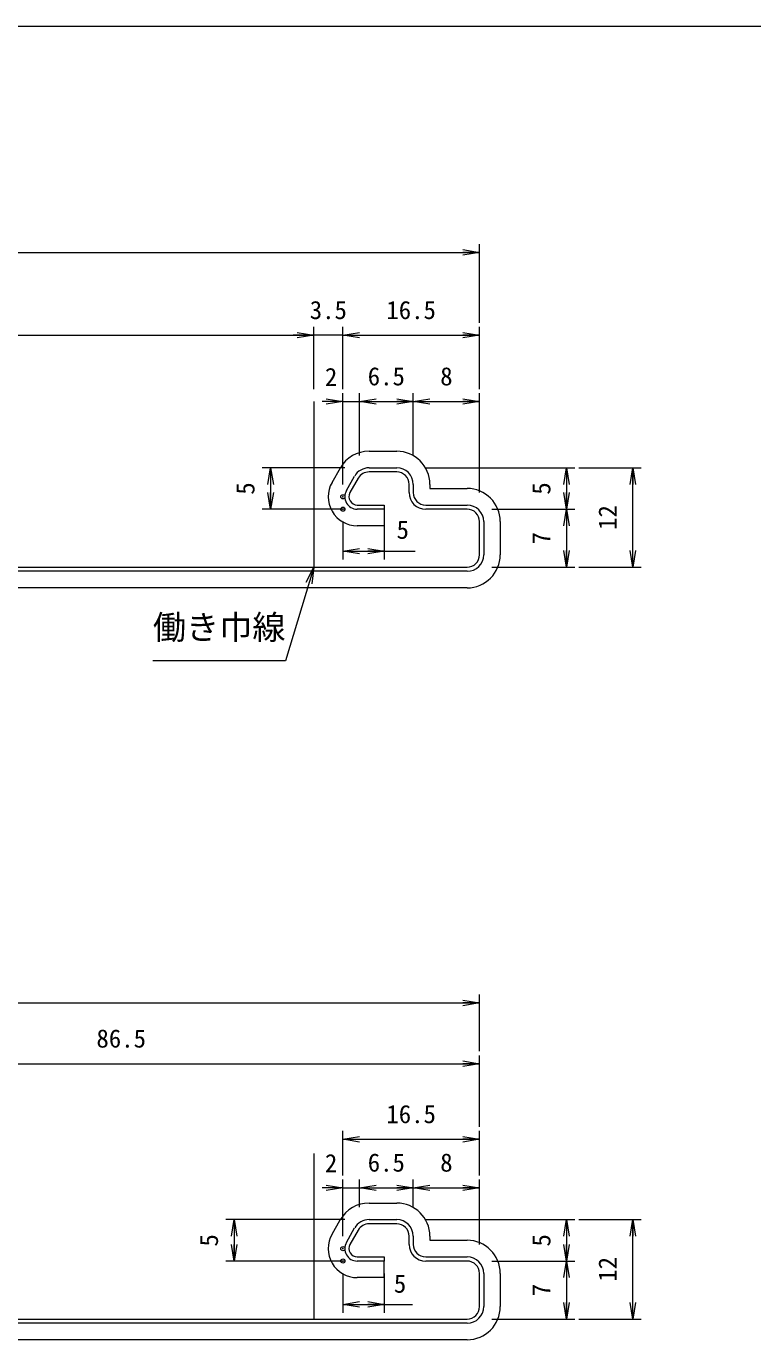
# Model space of a CAD drawing. Units: millimetres on the paper. Extents: x -208 to 189, y -250 to 139.
# Drawn here: x 13.8 to 101.5, y -19.1 to 139.4 of the extents above; entities that cross this region are included whole.
import ezdxf
from ezdxf.enums import TextEntityAlignment as Align

# ---------------------------------------------------------------- set-up
doc = ezdxf.new("R2010")
doc.units = ezdxf.units.MM
doc.header["$PDMODE"] = 32
doc.header["$PDSIZE"] = 0.5
for name, color, linetype, lineweight in [('0-0_寸法', 7, 'Continuous', 18), ('0-1_通り', 1, 'Continuous', 18), ('1-1', 3, 'Continuous', 18), ('F-F', 5, 'Continuous', 18)]:
    doc.layers.add(name, color=color, linetype=linetype, lineweight=lineweight)
doc.styles.add('ＭＳ ゴシック', font='')
doc.styles.get('ＭＳ ゴシック').set_extended_font_data('MS Gothic')

# ---------------------------------------------------------------- blocks, each defined once
blk = doc.blocks.new('_OPEN')
at = {"layer": '0-0_寸法'}
blk.add_line((0, 0), (-1, 0), dxfattribs=at)
blk.add_lwpolyline([(-1, 0.1667), (0, 0), (-1, -0.1667)], dxfattribs=at)
blk = doc.blocks.new('D1')
at = {"layer": '0-1_通り'}
for p, q in [((253.8, 237.203), (253.8, 244.703)), ((270.3, 237.203), (270.3, 244.703)), ((253.8, 243.703), (270.3, 243.703))]:
    blk.add_line(p, q, dxfattribs=at)
at = {"layer": '0-1_通り', "xscale": 2, "yscale": 2}
for p, rotation in [((253.8, 243.703), 180.00001), ((270.3, 243.703), 1e-05)]:
    blk.add_blockref('_OPEN', p, dxfattribs=dict(at, rotation=rotation))
at = {"layer": '0-1_通り', "color": 7, "style": 'ＭＳ ゴシック'}
blk.add_text('16.5', height=2.199, dxfattribs=at).set_placement((259.05, 244.989), align=Align.BOTTOM_LEFT)
blk = doc.blocks.new('D5')
at = {"layer": '0-1_通り'}
for p, q in [((253.8, 225.703), (253.8, 236.703)), ((255.8, 229.203), (255.8, 236.703)), ((253.8, 235.703), (251.3, 235.703)), ((253.8, 235.703), (251.3, 235.703)), ((253.8, 235.703), (255.8, 235.703))]:
    blk.add_line(p, q, dxfattribs=at)
at = {"layer": '0-1_通り', "xscale": 2, "yscale": 2}
blk.add_blockref('_OPEN', (253.8, 235.703), dxfattribs=at)
at = {"layer": '0-1_通り', "color": 7, "style": 'ＭＳ ゴシック'}
blk.add_text('2', height=2.199, dxfattribs=at).set_placement((251.628, 236.911), align=Align.BOTTOM_LEFT)
blk = doc.blocks.new('D6')
at = {"layer": '0-1_通り'}
for p, q in [((255.8, 229.203), (255.8, 236.703)), ((262.3, 229.203), (262.3, 236.703)), ((255.8, 235.703), (262.3, 235.703))]:
    blk.add_line(p, q, dxfattribs=at)
at = {"layer": '0-1_通り', "xscale": 2, "yscale": 2, "rotation": 180}
blk.add_blockref('_OPEN', (255.8, 235.703), dxfattribs=at)
at = {"layer": '0-1_通り', "xscale": 2, "yscale": 2}
blk.add_blockref('_OPEN', (262.3, 235.703), dxfattribs=at)
at = {"layer": '0-1_通り', "color": 7, "style": 'ＭＳ ゴシック'}
blk.add_text('6.5', height=2.199, dxfattribs=at).set_placement((256.8, 236.989), align=Align.BOTTOM_LEFT)
blk = doc.blocks.new('D7')
at = {"layer": '0-1_通り'}
for p, q in [((262.3, 229.203), (262.3, 236.703)), ((270.3, 224.703), (270.3, 236.703)), ((262.3, 235.703), (270.3, 235.703))]:
    blk.add_line(p, q, dxfattribs=at)
at = {"layer": '0-1_通り', "xscale": 2, "yscale": 2}
for p, rotation in [((262.3, 235.703), 180.00001), ((270.3, 235.703), 1e-05)]:
    blk.add_blockref('_OPEN', p, dxfattribs=dict(at, rotation=rotation))
at = {"layer": '0-1_通り', "color": 7, "style": 'ＭＳ ゴシック'}
blk.add_text('8', height=2.199, dxfattribs=at).set_placement((265.55, 236.989), align=Align.BOTTOM_LEFT)
blk = doc.blocks.new('D8')
at = {"layer": '0-1_通り'}
for p, q in [((250.3, 237.203), (250.3, 244.703)), ((250.3, 243.703), (247.8, 243.703)), ((253.8, 243.703), (250.3, 243.703)), ((253.8, 243.703), (256.3, 243.703))]:
    blk.add_line(p, q, dxfattribs=at)
at = {"layer": '0-1_通り', "xscale": 2, "yscale": 2}
blk.add_blockref('_OPEN', (250.3, 243.703), dxfattribs=at)
at = {"layer": '0-1_通り', "xscale": 2, "yscale": 2, "rotation": 180}
blk.add_blockref('_OPEN', (253.8, 243.703), dxfattribs=at)
at = {"layer": '0-1_通り', "color": 7, "style": 'ＭＳ ゴシック'}
blk.add_text('3.5', height=2.199, dxfattribs=at).set_placement((249.8, 244.989), align=Align.BOTTOM_LEFT)
blk = doc.blocks.new('D9')
at = {"layer": '0-1_通り'}
for p, q in [((30.3, 253.703), (270.3, 253.703)), ((270.3, 245.203), (270.3, 254.703))]:
    blk.add_line(p, q, dxfattribs=at)
at = {"layer": '0-1_通り', "xscale": 2, "yscale": 2}
blk.add_blockref('_OPEN', (270.3, 253.703), dxfattribs=at)
blk = doc.blocks.new('D10')
at = {"layer": '0-1_通り'}
blk.add_line((30.3, 243.703), (250.3, 243.703), dxfattribs=at)
at = {"layer": '0-1_通り', "xscale": 2, "yscale": 2}
blk.add_blockref('_OPEN', (250.3, 243.703), dxfattribs=at)
blk = doc.blocks.new('D20')
at = {"layer": '0-1_通り'}
for p, q in [((263.8, 227.703), (281.8, 227.703)), ((280.8, 227.703), (280.8, 222.703)), ((271.8, 222.703), (281.8, 222.703))]:
    blk.add_line(p, q, dxfattribs=at)
at = {"layer": '0-1_通り', "xscale": 2, "yscale": 2}
for p, rotation in [((280.8, 227.703), 90), ((280.8, 222.703), 270)]:
    blk.add_blockref('_OPEN', p, dxfattribs=dict(at, rotation=rotation))
at = {"layer": '0-1_通り', "color": 7, "style": 'ＭＳ ゴシック'}
blk.add_text('5', height=2.199, rotation=90, dxfattribs=at).set_placement((279.514, 224.453), align=Align.BOTTOM_LEFT)
blk = doc.blocks.new('D21')
at = {"layer": '0-1_通り'}
for p, q in [((271.8, 222.703), (281.8, 222.703)), ((280.8, 222.703), (280.8, 215.703)), ((271.8, 215.703), (281.8, 215.703))]:
    blk.add_line(p, q, dxfattribs=at)
at = {"layer": '0-1_通り', "xscale": 2, "yscale": 2}
for p, rotation in [((280.8, 222.703), 90), ((280.8, 215.703), 270)]:
    blk.add_blockref('_OPEN', p, dxfattribs=dict(at, rotation=rotation))
at = {"layer": '0-1_通り', "color": 7, "style": 'ＭＳ ゴシック'}
blk.add_text('7', height=2.199, rotation=90, dxfattribs=at).set_placement((279.514, 218.453), align=Align.BOTTOM_LEFT)
blk = doc.blocks.new('D22')
at = {"layer": '0-1_通り'}
for p, q in [((282.3, 227.703), (289.8, 227.703)), ((288.8, 215.703), (288.8, 227.703)), ((282.3, 215.703), (289.8, 215.703))]:
    blk.add_line(p, q, dxfattribs=at)
at = {"layer": '0-1_通り', "xscale": 2, "yscale": 2}
for p, rotation in [((288.8, 227.703), 90), ((288.8, 215.703), 270)]:
    blk.add_blockref('_OPEN', p, dxfattribs=dict(at, rotation=rotation))
at = {"layer": '0-1_通り', "color": 7, "style": 'ＭＳ ゴシック'}
blk.add_text('12', height=2.199, rotation=90, dxfattribs=at).set_placement((287.514, 220.203), align=Align.BOTTOM_LEFT)
blk = doc.blocks.new('D23')
at = {"layer": '0-1_通り'}
for p, q in [((254.027, 227.703), (244.076, 227.703)), ((245.076, 227.703), (245.076, 222.703)), ((254.027, 222.703), (244.076, 222.703))]:
    blk.add_line(p, q, dxfattribs=at)
at = {"layer": '0-1_通り', "xscale": 2, "yscale": 2}
for p, rotation in [((245.076, 227.703), 90), ((245.076, 222.703), 270)]:
    blk.add_blockref('_OPEN', p, dxfattribs=dict(at, rotation=rotation))
at = {"layer": '0-1_通り', "color": 7, "style": 'ＭＳ ゴシック'}
blk.add_text('5', height=2.199, rotation=90, dxfattribs=at).set_placement((243.79, 224.453), align=Align.BOTTOM_LEFT)
blk = doc.blocks.new('D24')
at = {"layer": '0-1_通り'}
for p, q in [((253.8, 221.203), (253.8, 216.645)), ((258.8, 221.203), (258.8, 216.645))]:
    blk.add_line(p, q, dxfattribs=at)
blk.add_lwpolyline([(253.8, 217.645), (258.8, 217.645), (262.532, 217.645)], dxfattribs=at)
at = {"layer": '0-1_通り', "xscale": 2, "yscale": 2, "rotation": 180}
blk.add_blockref('_OPEN', (253.8, 217.645), dxfattribs=at)
at = {"layer": '0-1_通り', "xscale": 2, "yscale": 2}
blk.add_blockref('_OPEN', (258.8, 217.645), dxfattribs=at)
at = {"layer": '0-1_通り', "color": 7, "style": 'ＭＳ ゴシック'}
blk.add_text('5', height=2.199, dxfattribs=at).set_placement((260.282, 218.465), align=Align.BOTTOM_LEFT)
blk = doc.blocks.new('D25')
at = {"layer": '0-1_通り'}
for p, q in [((253.8, 142.289), (253.8, 147.642)), ((270.3, 142.289), (270.3, 147.642)), ((253.8, 146.642), (270.3, 146.642))]:
    blk.add_line(p, q, dxfattribs=at)
at = {"layer": '0-1_通り', "xscale": 2, "yscale": 2}
for p, rotation in [((253.8, 146.642), 180.00001), ((270.3, 146.642), 1e-05)]:
    blk.add_blockref('_OPEN', p, dxfattribs=dict(at, rotation=rotation))
at = {"layer": '0-1_通り', "color": 7, "style": 'ＭＳ ゴシック'}
blk.add_text('16.5', height=2.199, dxfattribs=at).set_placement((259.05, 147.927), align=Align.BOTTOM_LEFT)
blk = doc.blocks.new('D32')
at = {"layer": '0-1_通り'}
for p, q in [((183.8, 155.766), (270.3, 155.766)), ((270.3, 148.142), (270.3, 156.766))]:
    blk.add_line(p, q, dxfattribs=at)
at = {"layer": '0-1_通り', "xscale": 2, "yscale": 2, "rotation": 180}
blk.add_blockref('_OPEN', (183.8, 155.766), dxfattribs=at)
at = {"layer": '0-1_通り', "xscale": 2, "yscale": 2}
blk.add_blockref('_OPEN', (270.3, 155.766), dxfattribs=at)
at = {"layer": '0-1_通り', "color": 7, "style": 'ＭＳ ゴシック'}
blk.add_text('86.5', height=2.199, dxfattribs=at).set_placement((224.05, 157.052), align=Align.BOTTOM_LEFT)
blk = doc.blocks.new('D33')
at = {"layer": '0-1_通り'}
for p, q in [((270.3, 157.266), (270.3, 164.102)), ((30.145, 163.102), (270.3, 163.102))]:
    blk.add_line(p, q, dxfattribs=at)
at = {"layer": '0-1_通り', "xscale": 2, "yscale": 2}
blk.add_blockref('_OPEN', (270.3, 163.102), dxfattribs=at)
blk = doc.blocks.new('D37')
at = {"layer": '0-1_通り'}
for p, q in [((253.8, 130.443), (253.8, 125.707)), ((258.8, 130.443), (258.8, 125.707))]:
    blk.add_line(p, q, dxfattribs=at)
blk.add_lwpolyline([(253.8, 126.707), (258.8, 126.707), (262.202, 126.707)], dxfattribs=at)
at = {"layer": '0-1_通り', "xscale": 2, "yscale": 2, "rotation": 180}
blk.add_blockref('_OPEN', (253.8, 126.707), dxfattribs=at)
at = {"layer": '0-1_通り', "xscale": 2, "yscale": 2}
blk.add_blockref('_OPEN', (258.8, 126.707), dxfattribs=at)
at = {"layer": '0-1_通り', "color": 7, "style": 'ＭＳ ゴシック'}
blk.add_text('5', height=2.199, dxfattribs=at).set_placement((259.952, 127.457), align=Align.BOTTOM_LEFT)
blk = doc.blocks.new('D38')
at = {"layer": '0-1_通り'}
for p, q in [((263.8, 136.943), (281.8, 136.943)), ((280.8, 136.943), (280.8, 131.943)), ((271.8, 131.943), (281.8, 131.943))]:
    blk.add_line(p, q, dxfattribs=at)
at = {"layer": '0-1_通り', "xscale": 2, "yscale": 2}
for p, rotation in [((280.8, 136.943), 90), ((280.8, 131.943), 270)]:
    blk.add_blockref('_OPEN', p, dxfattribs=dict(at, rotation=rotation))
at = {"layer": '0-1_通り', "color": 7, "style": 'ＭＳ ゴシック'}
blk.add_text('5', height=2.199, rotation=90, dxfattribs=at).set_placement((279.514, 133.693), align=Align.BOTTOM_LEFT)
blk = doc.blocks.new('D39')
at = {"layer": '0-1_通り'}
for p, q in [((271.8, 131.943), (281.8, 131.943)), ((280.8, 131.943), (280.8, 124.944)), ((271.8, 124.944), (281.8, 124.944))]:
    blk.add_line(p, q, dxfattribs=at)
at = {"layer": '0-1_通り', "xscale": 2, "yscale": 2}
for p, rotation in [((280.8, 131.943), 90), ((280.8, 124.944), 270)]:
    blk.add_blockref('_OPEN', p, dxfattribs=dict(at, rotation=rotation))
at = {"layer": '0-1_通り', "color": 7, "style": 'ＭＳ ゴシック'}
blk.add_text('7', height=2.199, rotation=90, dxfattribs=at).set_placement((279.514, 127.694), align=Align.BOTTOM_LEFT)
blk = doc.blocks.new('D40')
at = {"layer": '0-1_通り'}
for p, q in [((282.3, 136.943), (289.8, 136.943)), ((288.8, 124.944), (288.8, 136.943)), ((282.3, 124.944), (289.8, 124.944))]:
    blk.add_line(p, q, dxfattribs=at)
at = {"layer": '0-1_通り', "xscale": 2, "yscale": 2}
for p, rotation in [((288.8, 136.943), 90), ((288.8, 124.944), 270)]:
    blk.add_blockref('_OPEN', p, dxfattribs=dict(at, rotation=rotation))
at = {"layer": '0-1_通り', "color": 7, "style": 'ＭＳ ゴシック'}
blk.add_text('12', height=2.199, rotation=90, dxfattribs=at).set_placement((287.514, 129.444), align=Align.BOTTOM_LEFT)
blk = doc.blocks.new('D41')
at = {"layer": '0-1_通り'}
for p, q in [((254.027, 136.943), (239.669, 136.943)), ((240.669, 136.943), (240.669, 131.943)), ((254.027, 131.943), (239.669, 131.943))]:
    blk.add_line(p, q, dxfattribs=at)
at = {"layer": '0-1_通り', "xscale": 2, "yscale": 2}
for p, rotation in [((240.669, 136.943), 90), ((240.669, 131.943), 270)]:
    blk.add_blockref('_OPEN', p, dxfattribs=dict(at, rotation=rotation))
at = {"layer": '0-1_通り', "color": 7, "style": 'ＭＳ ゴシック'}
blk.add_text('5', height=2.199, rotation=90, dxfattribs=at).set_placement((239.384, 133.693), align=Align.BOTTOM_LEFT)
blk = doc.blocks.new('D42')
at = {"layer": '0-1_通り'}
for p, q in [((253.8, 134.943), (253.8, 141.789)), ((255.8, 138.443), (255.8, 141.789)), ((253.8, 140.789), (251.3, 140.789)), ((253.8, 140.789), (251.3, 140.789)), ((253.8, 140.789), (255.8, 140.789))]:
    blk.add_line(p, q, dxfattribs=at)
at = {"layer": '0-1_通り', "xscale": 2, "yscale": 2}
blk.add_blockref('_OPEN', (253.8, 140.789), dxfattribs=at)
at = {"layer": '0-1_通り', "color": 7, "style": 'ＭＳ ゴシック'}
blk.add_text('2', height=2.199, dxfattribs=at).set_placement((251.628, 141.998), align=Align.BOTTOM_LEFT)
blk = doc.blocks.new('D43')
at = {"layer": '0-1_通り'}
for p, q in [((255.8, 138.443), (255.8, 141.789)), ((262.3, 138.443), (262.3, 141.789)), ((255.8, 140.789), (262.3, 140.789))]:
    blk.add_line(p, q, dxfattribs=at)
at = {"layer": '0-1_通り', "xscale": 2, "yscale": 2, "rotation": 180}
blk.add_blockref('_OPEN', (255.8, 140.789), dxfattribs=at)
at = {"layer": '0-1_通り', "xscale": 2, "yscale": 2}
blk.add_blockref('_OPEN', (262.3, 140.789), dxfattribs=at)
at = {"layer": '0-1_通り', "color": 7, "style": 'ＭＳ ゴシック'}
blk.add_text('6.5', height=2.199, dxfattribs=at).set_placement((256.8, 142.075), align=Align.BOTTOM_LEFT)
blk = doc.blocks.new('D44')
at = {"layer": '0-1_通り'}
for p, q in [((262.3, 138.443), (262.3, 141.789)), ((270.3, 133.943), (270.3, 141.789)), ((262.3, 140.789), (270.3, 140.789))]:
    blk.add_line(p, q, dxfattribs=at)
at = {"layer": '0-1_通り', "xscale": 2, "yscale": 2}
for p, rotation in [((262.3, 140.789), 180.00001), ((270.3, 140.789), 1e-05)]:
    blk.add_blockref('_OPEN', p, dxfattribs=dict(at, rotation=rotation))
at = {"layer": '0-1_通り', "color": 7, "style": 'ＭＳ ゴシック'}
blk.add_text('8', height=2.199, dxfattribs=at).set_placement((265.55, 142.075), align=Align.BOTTOM_LEFT)

msp = doc.modelspace()

# ---------------------------------------------------------------- linework, layer by layer
at = {"layer": '1-1'}
for p, q in [((48.49, 94.142), (48.49, 74.142)), ((55.151, 88.142), (58.49, 88.142)), ((50.679, 84.379), (51.686, 86.14)), ((55.151, 86.142), (58.49, 86.142)), ((58.49, 85.642), (55.151, 85.642)), ((52.416, 83.386), (53.414, 85.135)), ((53.849, 84.886), (52.85, 83.138)), ((59.99, 83.142), (59.99, 84.142)), ((60.49, 84.142), (60.49, 83.142)), ((62.49, 84.142), (62.49, 83.642)), ((52.416, 83.386), (52.415, 83.386)), ((62.49, 83.642), (66.99, 83.642)), ((53.718, 81.642), (56.99, 81.642)), ((56.99, 81.142), (56.99, 79.142)), ((61.99, 81.642), (66.99, 81.642)), ((66.99, 81.142), (61.99, 81.142)), ((68.49, 75.642), (68.49, 79.642)), ((68.99, 79.642), (68.99, 75.642)), ((70.99, 79.642), (70.99, 75.642)), ((56.99, 79.142), (53.718, 79.142)), ((-166.815, 74.142), (66.99, 74.142)), ((66.99, 73.642), (-166.815, 73.642)), ((48.49, 3.383), (48.49, -16.617)), ((55.151, -2.617), (58.49, -2.617)), ((50.678, -6.382), (51.678, -4.633)), ((55.151, -4.617), (58.49, -4.617)), ((52.416, -7.373), (53.414, -5.625)), ((53.849, -5.873), (52.85, -7.621)), ((58.49, -5.117), (55.151, -5.117)), ((52.416, -7.373), (52.415, -7.374)), ((59.99, -7.617), (59.99, -6.617)), ((60.49, -6.617), (60.49, -7.617)), ((62.49, -6.617), (62.49, -7.117)), ((62.49, -7.117), (66.99, -7.117)), ((61.99, -9.117), (66.99, -9.117)), ((56.99, -11.617), (56.99, -9.617)), ((66.99, -9.617), (61.99, -9.617)), ((56.99, -11.617), (53.718, -11.617)), ((68.49, -15.117), (68.49, -11.117)), ((68.99, -11.117), (68.99, -15.117)), ((70.99, -11.117), (70.99, -15.117))]:
    msp.add_line(p, q, dxfattribs=at)
for points in [[(56.99, 81.642), (56.99, 81.142), (53.718, 81.142)], [(66.99, 71.642), (-166.516, 71.642), (-169.01, 67.012)], [(66.99, -17.117), (-18.035, -17.117), (-166.023, -2.085)], [(-165.973, -1.588), (-18.01, -16.617), (66.99, -16.617)], [(66.99, -19.117), (-18.136, -19.117), (-165.928, -4.105), (-168.877, -8.46)], [(53.718, -9.117), (56.99, -9.117), (56.99, -9.617), (53.718, -9.617)]]:
    msp.add_lwpolyline(points, dxfattribs=at)
at = {"layer": '1-1', "color": 1}
for points in [[(48.49, 74.142), (45.059, 62.831), (29.059, 62.831)], [(47.572, 72.331), (48.49, 74.142), (48.247, 72.126)]]:
    msp.add_lwpolyline(points, dxfattribs=at)
at = {"layer": '1-1'}
for centre, radius, start, end in [((55.151, 84.142), 4, 89.99969, 150.03028), ((58.49, 84.142), 4, 0, 90), ((55.151, 84.142), 2, 90.00058, 150.25508), ((55.151, 84.142), 1.5, 89.99943, 150.25542), ((58.49, 84.142), 2, 0, 90), ((58.49, 84.142), 1.5, 0, 90), ((53.718, 82.642), 3.5, 150.25522, 269.99991), ((53.718, 82.642), 1.5, 150.25542, 269.99998), ((53.718, 82.642), 1, 150.25508, 270.00248), ((61.99, 83.142), 2, 180, 270), ((61.99, 83.142), 1.5, 180, 270), ((66.99, 79.642), 4, 0, 90), ((66.99, 79.642), 2, 0, 90), ((66.99, 79.642), 1.5, 0, 90), ((66.99, 75.642), 2, 270, 0), ((66.99, 75.642), 1.5, 270, 0), ((66.99, 75.642), 4, 270, 0), ((55.151, -6.617), 4, 89.9998, 150.25483), ((58.49, -6.617), 4, 0, 90), ((55.151, -6.617), 2, 90.00083, 150.25558), ((58.49, -6.617), 2, 0, 90), ((55.151, -6.617), 1.5, 89.99943, 150.25542), ((58.49, -6.617), 1.5, 0, 90), ((53.718, -8.117), 3.5, 150.28054, 269.99985), ((53.718, -8.117), 1.5, 150.25542, 269.99998), ((53.718, -8.117), 1, 150.25508, 270.00248), ((61.99, -7.617), 2, 180, 270), ((61.99, -7.617), 1.5, 180, 270), ((66.99, -11.117), 4, 0, 90), ((66.99, -11.117), 2, 0, 90), ((66.99, -11.117), 1.5, 0, 90), ((66.99, -15.117), 1.5, 270, 0), ((66.99, -15.117), 2, 270, 0), ((66.99, -15.117), 4, 270, 0)]:
    msp.add_arc(centre, radius, start, end, dxfattribs=at)
at = {"layer": '1-1', "color": 1}
for p in [(51.99, 82.642), (51.99, 81.142), (51.99, -8.117), (51.99, -9.617)]:
    msp.add_point(p, dxfattribs=at)
at = {"layer": 'F-F', "color": 7}
msp.add_line((-208.437, 139.439), (189.163, 139.439), dxfattribs=at)

# ---------------------------------------------------------------- block references
at = {"layer": '1-1'}
for name in ['D9', 'D10', 'D8', 'D1', 'D5', 'D6', 'D7', 'D23', 'D20', 'D22', 'D21', 'D24', 'D33', 'D32', 'D25', 'D42', 'D43', 'D44', 'D41', 'D38', 'D40', 'D39', 'D37']:
    msp.add_blockref(name, (-201.809, -141.561), dxfattribs=at)

# ---------------------------------------------------------------- texts
at = {"layer": '1-1', "color": 7, "style": 'ＭＳ ゴシック'}
msp.add_text('働き巾線', height=2.933, dxfattribs=at).set_placement((29.059, 64.545), align=Align.BOTTOM_LEFT)

doc.saveas('drawing.dxf')
